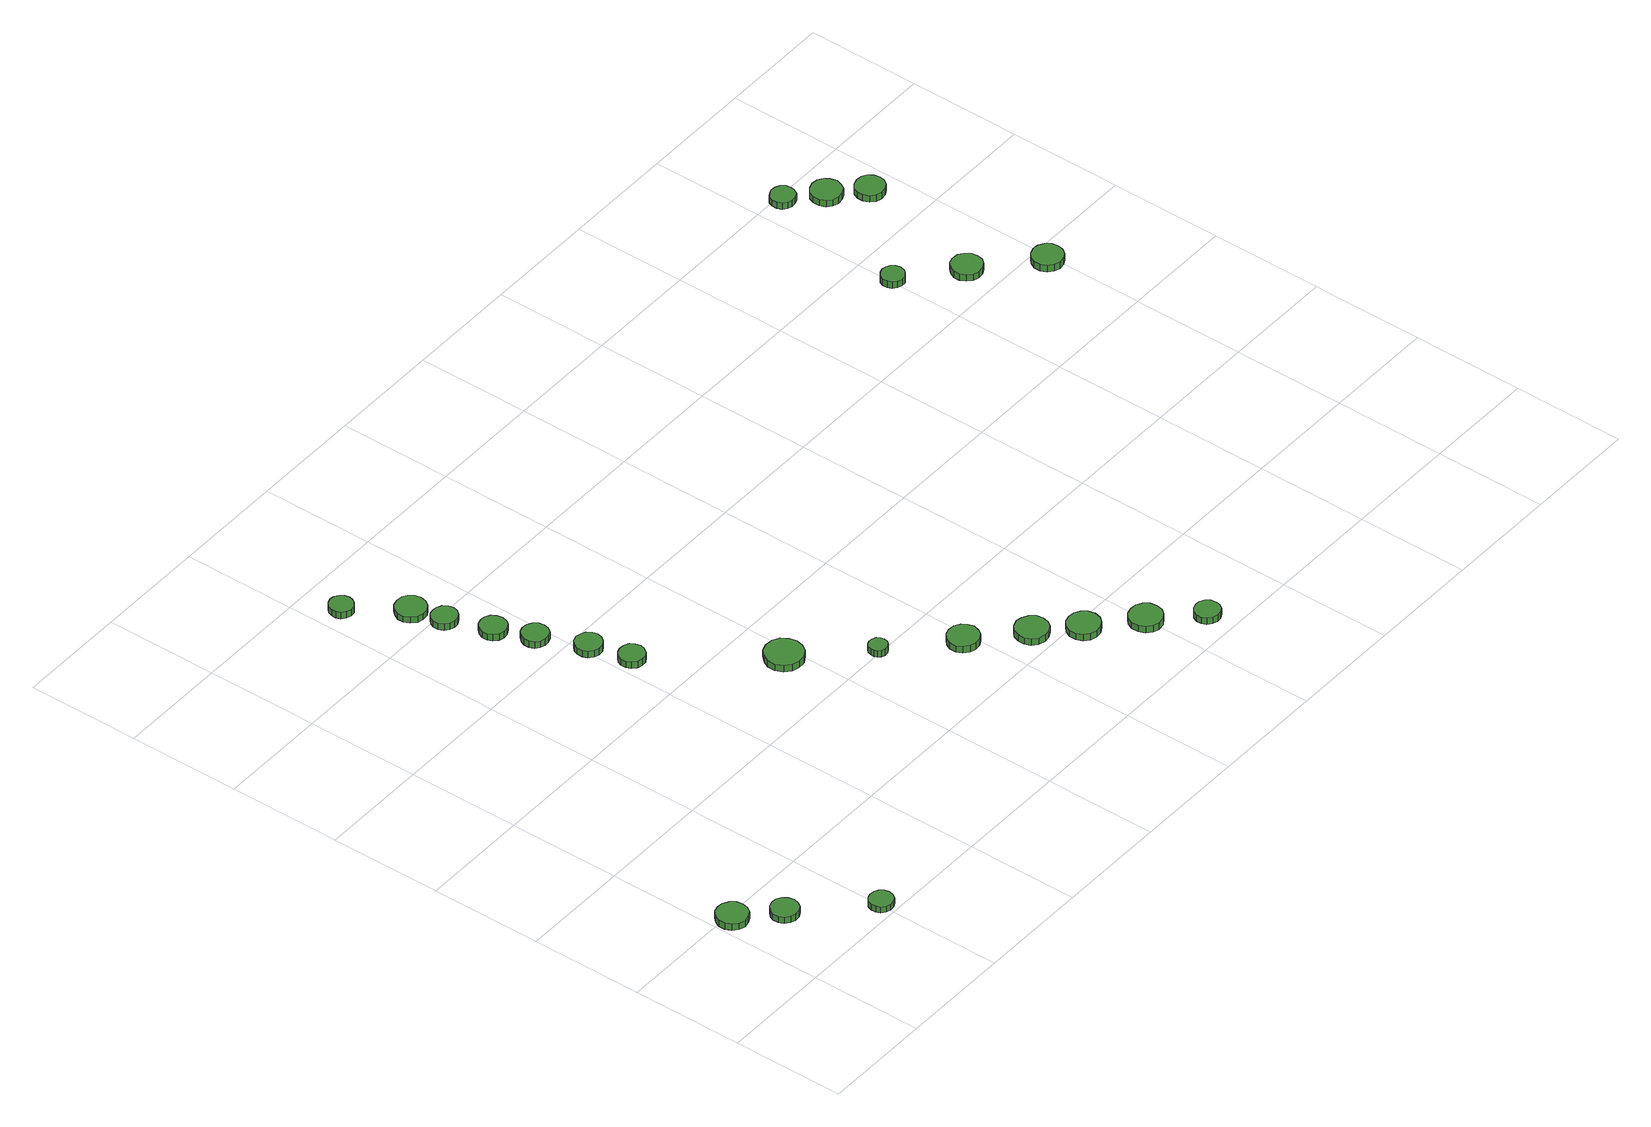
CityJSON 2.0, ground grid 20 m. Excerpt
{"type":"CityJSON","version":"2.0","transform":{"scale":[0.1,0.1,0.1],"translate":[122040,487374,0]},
"CityObjects":{
"tree1":{"type":"SolitaryVegetationObject","attributes":{"function":"something"},"geometry":[{"type":"MultiSurface","lod":"1","boundaries":[[[0,1,2,3,4,5,6,7,8,9,10,11,12,13,14]],[[15,16,17,18,19,20,21,22,23,24,25,26,27,28,29]],[[0,29,28,1]],[[1,28,27,2]],[[2,27,26,3]],[[3,26,25,4]],[[4,25,24,5]],[[5,24,23,6]],[[6,23,22,7]],[[7,22,21,8]],[[8,21,20,9]],[[9,20,19,10]],[[10,19,18,11]],[[11,18,17,12]],[[12,17,16,13]],[[13,16,15,14]],[[14,15,29,0]]]}]},
"tree2":{"type":"SolitaryVegetationObject","attributes":{"function":"something"},"geometry":[{"type":"MultiSurface","lod":"1","boundaries":[[[30,31,32,33,34,35,36,37,38,39,40,41,42,43,44]],[[45,46,47,48,49,50,51,52,53,54,55,56,57,58,59]],[[30,59,58,31]],[[31,58,57,32]],[[32,57,56,33]],[[33,56,55,34]],[[34,55,54,35]],[[35,54,53,36]],[[36,53,52,37]],[[37,52,51,38]],[[38,51,50,39]],[[39,50,49,40]],[[40,49,48,41]],[[41,48,47,42]],[[42,47,46,43]],[[43,46,45,44]],[[44,45,59,30]]]}]},
"tree3":{"type":"SolitaryVegetationObject","attributes":{"function":"something"},"geometry":[{"type":"MultiSurface","lod":"1","boundaries":[[[60,61,62,63,64,65,66,67,68,69,70,71,72,73,74]],[[75,76,77,78,79,80,81,82,83,84,85,86,87,88,89]],[[60,89,88,61]],[[61,88,87,62]],[[62,87,86,63]],[[63,86,85,64]],[[64,85,84,65]],[[65,84,83,66]],[[66,83,82,67]],[[67,82,81,68]],[[68,81,80,69]],[[69,80,79,70]],[[70,79,78,71]],[[71,78,77,72]],[[72,77,76,73]],[[73,76,75,74]],[[74,75,89,60]]]}]},
"tree4":{"type":"SolitaryVegetationObject","attributes":{"function":"something"},"geometry":[{"type":"MultiSurface","lod":"1","boundaries":[[[90,91,92,93,94,95,96,97,98,99,100,101,102,103,104]],[[105,106,107,108,109,110,111,112,113,114,115,116,117,118,119]],[[90,119,118,91]],[[91,118,117,92]],[[92,117,116,93]],[[93,116,115,94]],[[94,115,114,95]],[[95,114,113,96]],[[96,113,112,97]],[[97,112,111,98]],[[98,111,110,99]],[[99,110,109,100]],[[100,109,108,101]],[[101,108,107,102]],[[102,107,106,103]],[[103,106,105,104]],[[104,105,119,90]]]}]},
"tree5":{"type":"SolitaryVegetationObject","attributes":{"function":"something"},"geometry":[{"type":"MultiSurface","lod":"1","boundaries":[[[120,121,122,123,124,125,126,127,128,129,130,131,132,133,134]],[[135,136,137,138,139,140,141,142,143,144,145,146,147,148,149]],[[120,149,148,121]],[[121,148,147,122]],[[122,147,146,123]],[[123,146,145,124]],[[124,145,144,125]],[[125,144,143,126]],[[126,143,142,127]],[[127,142,141,128]],[[128,141,140,129]],[[129,140,139,130]],[[130,139,138,131]],[[131,138,137,132]],[[132,137,136,133]],[[133,136,135,134]],[[134,135,149,120]]]}]},
"tree6":{"type":"SolitaryVegetationObject","attributes":{"function":"something"},"geometry":[{"type":"MultiSurface","lod":"1","boundaries":[[[150,151,152,153,154,155,156,157,158,159,160,161,162,163,164]],[[165,166,167,168,169,170,171,172,173,174,175,176,177,178,179]],[[150,179,178,151]],[[151,178,177,152]],[[152,177,176,153]],[[153,176,175,154]],[[154,175,174,155]],[[155,174,173,156]],[[156,173,172,157]],[[157,172,171,158]],[[158,171,170,159]],[[159,170,169,160]],[[160,169,168,161]],[[161,168,167,162]],[[162,167,166,163]],[[163,166,165,164]],[[164,165,179,150]]]}]},
"tree7":{"type":"SolitaryVegetationObject","attributes":{"function":"something"},"geometry":[{"type":"MultiSurface","lod":"1","boundaries":[[[180,181,182,183,184,185,186,187,188,189,190,191,192,193,194]],[[195,196,197,198,199,200,201,202,203,204,205,206,207,208,209]],[[180,209,208,181]],[[181,208,207,182]],[[182,207,206,183]],[[183,206,205,184]],[[184,205,204,185]],[[185,204,203,186]],[[186,203,202,187]],[[187,202,201,188]],[[188,201,200,189]],[[189,200,199,190]],[[190,199,198,191]],[[191,198,197,192]],[[192,197,196,193]],[[193,196,195,194]],[[194,195,209,180]]]}]},
"tree8":{"type":"SolitaryVegetationObject","attributes":{"function":"something"},"geometry":[{"type":"MultiSurface","lod":"1","boundaries":[[[210,211,212,213,214,215,216,217,218,219,220,221,222,223,224]],[[225,226,227,228,229,230,231,232,233,234,235,236,237,238,239]],[[210,239,238,211]],[[211,238,237,212]],[[212,237,236,213]],[[213,236,235,214]],[[214,235,234,215]],[[215,234,233,216]],[[216,233,232,217]],[[217,232,231,218]],[[218,231,230,219]],[[219,230,229,220]],[[220,229,228,221]],[[221,228,227,222]],[[222,227,226,223]],[[223,226,225,224]],[[224,225,239,210]]]}]},
"tree9":{"type":"SolitaryVegetationObject","attributes":{"function":"something"},"geometry":[{"type":"MultiSurface","lod":"1","boundaries":[[[240,241,242,243,244,245,246,247,248,249,250,251,252,253,254]],[[255,256,257,258,259,260,261,262,263,264,265,266,267,268,269]],[[240,269,268,241]],[[241,268,267,242]],[[242,267,266,243]],[[243,266,265,244]],[[244,265,264,245]],[[245,264,263,246]],[[246,263,262,247]],[[247,262,261,248]],[[248,261,260,249]],[[249,260,259,250]],[[250,259,258,251]],[[251,258,257,252]],[[252,257,256,253]],[[253,256,255,254]],[[254,255,269,240]]]}]},
"tree10":{"type":"SolitaryVegetationObject","attributes":{"function":"something"},"geometry":[{"type":"MultiSurface","lod":"1","boundaries":[[[270,271,272,273,274,275,276,277,278,279,280,281,282,283,284]],[[285,286,287,288,289,290,291,292,293,294,295,296,297,298,299]],[[270,299,298,271]],[[271,298,297,272]],[[272,297,296,273]],[[273,296,295,274]],[[274,295,294,275]],[[275,294,293,276]],[[276,293,292,277]],[[277,292,291,278]],[[278,291,290,279]],[[279,290,289,280]],[[280,289,288,281]],[[281,288,287,282]],[[282,287,286,283]],[[283,286,285,284]],[[284,285,299,270]]]}]},
"tree11":{"type":"SolitaryVegetationObject","attributes":{"function":"something"},"geometry":[{"type":"MultiSurface","lod":"1","boundaries":[[[300,301,302,303,304,305,306,307,308,309,310,311,312,313,314]],[[315,316,317,318,319,320,321,322,323,324,325,326,327,328,329]],[[300,329,328,301]],[[301,328,327,302]],[[302,327,326,303]],[[303,326,325,304]],[[304,325,324,305]],[[305,324,323,306]],[[306,323,322,307]],[[307,322,321,308]],[[308,321,320,309]],[[309,320,319,310]],[[310,319,318,311]],[[311,318,317,312]],[[312,317,316,313]],[[313,316,315,314]],[[314,315,329,300]]]}]},
"tree12":{"type":"SolitaryVegetationObject","attributes":{"function":"something"},"geometry":[{"type":"MultiSurface","lod":"1","boundaries":[[[330,331,332,333,334,335,336,337,338,339,340,341,342,343,344]],[[345,346,347,348,349,350,351,352,353,354,355,356,357,358,359]],[[330,359,358,331]],[[331,358,357,332]],[[332,357,356,333]],[[333,356,355,334]],[[334,355,354,335]],[[335,354,353,336]],[[336,353,352,337]],[[337,352,351,338]],[[338,351,350,339]],[[339,350,349,340]],[[340,349,348,341]],[[341,348,347,342]],[[342,347,346,343]],[[343,346,345,344]],[[344,345,359,330]]]}]},
"tree13":{"type":"SolitaryVegetationObject","attributes":{"function":"something"},"geometry":[{"type":"MultiSurface","lod":"1","boundaries":[[[360,361,362,363,364,365,366,367,368,369,370,371,372,373,374]],[[375,376,377,378,379,380,381,382,383,384,385,386,387,388,389]],[[360,389,388,361]],[[361,388,387,362]],[[362,387,386,363]],[[363,386,385,364]],[[364,385,384,365]],[[365,384,383,366]],[[366,383,382,367]],[[367,382,381,368]],[[368,381,380,369]],[[369,380,379,370]],[[370,379,378,371]],[[371,378,377,372]],[[372,377,376,373]],[[373,376,375,374]],[[374,375,389,360]]]}]},
"tree14":{"type":"SolitaryVegetationObject","attributes":{"function":"something"},"geometry":[{"type":"MultiSurface","lod":"1","boundaries":[[[390,391,392,393,394,395,396,397,398,399,400,401,402,403,404]],[[405,406,407,408,409,410,411,412,413,414,415,416,417,418,419]],[[390,419,418,391]],[[391,418,417,392]],[[392,417,416,393]],[[393,416,415,394]],[[394,415,414,395]],[[395,414,413,396]],[[396,413,412,397]],[[397,412,411,398]],[[398,411,410,399]],[[399,410,409,400]],[[400,409,408,401]],[[401,408,407,402]],[[402,407,406,403]],[[403,406,405,404]],[[404,405,419,390]]]}]},
"tree15":{"type":"SolitaryVegetationObject","attributes":{"function":"something"},"geometry":[{"type":"MultiSurface","lod":"1","boundaries":[[[420,421,422,423,424,425,426,427,428,429,430,431,432,433,434]],[[435,436,437,438,439,440,441,442,443,444,445,446,447,448,449]],[[420,449,448,421]],[[421,448,447,422]],[[422,447,446,423]],[[423,446,445,424]],[[424,445,444,425]],[[425,444,443,426]],[[426,443,442,427]],[[427,442,441,428]],[[428,441,440,429]],[[429,440,439,430]],[[430,439,438,431]],[[431,438,437,432]],[[432,437,436,433]],[[433,436,435,434]],[[434,435,449,420]]]}]},
"tree16":{"type":"SolitaryVegetationObject","attributes":{"function":"something"},"geometry":[{"type":"MultiSurface","lod":"1","boundaries":[[[450,451,452,453,454,455,456,457,458,459,460,461,462,463,464]],[[465,466,467,468,469,470,471,472,473,474,475,476,477,478,479]],[[450,479,478,451]],[[451,478,477,452]],[[452,477,476,453]],[[453,476,475,454]],[[454,475,474,455]],[[455,474,473,456]],[[456,473,472,457]],[[457,472,471,458]],[[458,471,470,459]],[[459,470,469,460]],[[460,469,468,461]],[[461,468,467,462]],[[462,467,466,463]],[[463,466,465,464]],[[464,465,479,450]]]}]},
"tree17":{"type":"SolitaryVegetationObject","attributes":{"function":"something"},"geometry":[{"type":"MultiSurface","lod":"1","boundaries":[[[480,481,482,483,484,485,486,487,488,489,490,491,492,493,494]],[[495,496,497,498,499,500,501,502,503,504,505,506,507,508,509]],[[480,509,508,481]],[[481,508,507,482]],[[482,507,506,483]],[[483,506,505,484]],[[484,505,504,485]],[[485,504,503,486]],[[486,503,502,487]],[[487,502,501,488]],[[488,501,500,489]],[[489,500,499,490]],[[490,499,498,491]],[[491,498,497,492]],[[492,497,496,493]],[[493,496,495,494]],[[494,495,509,480]]]}]},
"tree18":{"type":"SolitaryVegetationObject","attributes":{"function":"something"},"geometry":[{"type":"MultiSurface","lod":"1","boundaries":[[[510,511,512,513,514,515,516,517,518,519,520,521,522,523,524]],[[525,526,527,528,529,530,531,532,533,534,535,536,537,538,539]],[[510,539,538,511]],[[511,538,537,512]],[[512,537,536,513]],[[513,536,535,514]],[[514,535,534,515]],[[515,534,533,516]],[[516,533,532,517]],[[517,532,531,518]],[[518,531,530,519]],[[519,530,529,520]],[[520,529,528,521]],[[521,528,527,522]],[[522,527,526,523]],[[523,526,525,524]],[[524,525,539,510]]]}]},
"tree19":{"type":"SolitaryVegetationObject","attributes":{"function":"something"},"geometry":[{"type":"MultiSurface","lod":"1","boundaries":[[[540,541,542,543,544,545,546,547,548,549,550,551,552,553,554]],[[555,556,557,558,559,560,561,562,563,564,565,566,567,568,569]],[[540,569,568,541]],[[541,568,567,542]],[[542,567,566,543]],[[543,566,565,544]],[[544,565,564,545]],[[545,564,563,546]],[[546,563,562,547]],[[547,562,561,548]],[[548,561,560,549]],[[549,560,559,550]],[[550,559,558,551]],[[551,558,557,552]],[[552,557,556,553]],[[553,556,555,554]],[[554,555,569,540]]]}]},
"tree20":{"type":"SolitaryVegetationObject","attributes":{"function":"something"},"geometry":[{"type":"MultiSurface","lod":"1","boundaries":[[[570,571,572,573,574,575,576,577,578,579,580,581,582,583,584]],[[585,586,587,588,589,590,591,592,593,594,595,596,597,598,599]],[[570,599,598,571]],[[571,598,597,572]],[[572,597,596,573]],[[573,596,595,574]],[[574,595,594,575]],[[575,594,593,576]],[[576,593,592,577]],[[577,592,591,578]],[[578,591,590,579]],[[579,590,589,580]],[[580,589,588,581]],[[581,588,587,582]],[[582,587,586,583]],[[583,586,585,584]],[[584,585,599,570]]]}]},
"tree21":{"type":"SolitaryVegetationObject","attributes":{"function":"something"},"geometry":[{"type":"MultiSurface","lod":"1","boundaries":[[[600,601,602,603,604,605,606,607,608,609,610,611,612,613,614]],[[615,616,617,618,619,620,621,622,623,624,625,626,627,628,629]],[[600,629,628,601]],[[601,628,627,602]],[[602,627,626,603]],[[603,626,625,604]],[[604,625,624,605]],[[605,624,623,606]],[[606,623,622,607]],[[607,622,621,608]],[[608,621,620,609]],[[609,620,619,610]],[[610,619,618,611]],[[611,618,617,612]],[[612,617,616,613]],[[613,616,615,614]],[[614,615,629,600]]]}]},
"tree22":{"type":"SolitaryVegetationObject","attributes":{"function":"something"},"geometry":[{"type":"MultiSurface","lod":"1","boundaries":[[[630,631,632,633,634,635,636,637,638,639,640,641,642,643,644]],[[645,646,647,648,649,650,651,652,653,654,655,656,657,658,659]],[[630,659,658,631]],[[631,658,657,632]],[[632,657,656,633]],[[633,656,655,634]],[[634,655,654,635]],[[635,654,653,636]],[[636,653,652,637]],[[637,652,651,638]],[[638,651,650,639]],[[639,650,649,640]],[[640,649,648,641]],[[641,648,647,642]],[[642,647,646,643]],[[643,646,645,644]],[[644,645,659,630]]]}]},
"tree23":{"type":"SolitaryVegetationObject","attributes":{"function":"something"},"geometry":[{"type":"MultiSurface","lod":"1","boundaries":[[[660,661,662,663,664,665,666,667,668,669,670,671,672,673,674]],[[675,676,677,678,679,680,681,682,683,684,685,686,687,688,689]],[[660,689,688,661]],[[661,688,687,662]],[[662,687,686,663]],[[663,686,685,664]],[[664,685,684,665]],[[665,684,683,666]],[[666,683,682,667]],[[667,682,681,668]],[[668,681,680,669]],[[669,680,679,670]],[[670,679,678,671]],[[671,678,677,672]],[[672,677,676,673]],[[673,676,675,674]],[[674,675,689,660]]]}]}
},
"vertices":[
[55,187,19],[53,198,19],[46,207,19],[36,213,19],[25,214,19],[14,211,19],[6,203,19],[1,193,19],[1,181,19],[6,171,19],[14,163,19],[25,159,19],[36,161,19],[46,166,19],[53,176,19],[53,176,6],[46,166,6],[36,161,6],[25,159,6],[14,163,6],[6,171,6],[1,181,6],[1,193,6],[6,203,6],[14,211,6],[25,214,6],[36,213,6],[46,207,6],[53,198,6],[55,187,6],
[116,132,16],[113,142,16],[108,150,16],[99,155,16],[89,156,16],[80,153,16],[72,146,16],[68,137,16],[68,127,16],[72,118,16],[80,111,16],[89,108,16],[99,109,16],[108,114,16],[113,122,16],[113,122,3],[108,114,3],[99,109,3],[89,108,3],[80,111,3],[72,118,3],[68,127,3],[68,137,3],[72,146,3],[80,153,3],[89,156,3],[99,155,3],[108,150,3],[113,142,3],[116,132,3],
[224,27,14],[222,35,14],[217,42,14],[210,46,14],[201,47,14],[193,45,14],[186,39,14],[183,31,14],[183,22,14],[186,14,14],[193,9,14],[201,6,14],[210,7,14],[217,11,14],[222,18,14],[222,18,2],[217,11,2],[210,7,2],[201,6,2],[193,9,2],[186,14,2],[183,22,2],[183,31,2],[186,39,2],[193,45,2],[201,47,2],[210,46,2],[217,42,2],[222,35,2],[224,27,2],
[264,1130,17],[262,1138,17],[257,1145,17],[250,1150,17],[241,1151,17],[233,1148,17],[226,1142,17],[223,1134,17],[223,1126,17],[226,1118,17],[233,1112,17],[241,1109,17],[250,1110,17],[257,1115,17],[262,1122,17],[262,1122,4],[257,1115,4],[250,1110,4],[241,1109,4],[233,1112,4],[226,1118,4],[223,1126,4],[223,1134,4],[226,1142,4],[233,1148,4],[241,1151,4],[250,1150,4],[257,1145,4],[262,1138,4],[264,1130,4],
[346,987,15],[344,996,15],[338,1004,15],[330,1008,15],[321,1009,15],[312,1007,15],[305,1000,15],[301,992,15],[301,982,15],[305,974,15],[312,968,15],[321,965,15],[330,966,15],[338,970,15],[344,978,15],[344,978,2],[338,970,2],[330,966,2],[321,965,2],[312,968,2],[305,974,2],[301,982,2],[301,992,2],[305,1000,2],[312,1007,2],[321,1009,2],[330,1008,2],[338,1004,2],[344,996,2],[346,987,2],
[334,1042,15],[332,1053,15],[325,1062,15],[316,1067,15],[305,1068,15],[294,1065,15],[286,1057,15],[281,1047,15],[281,1036,15],[286,1026,15],[294,1018,15],[305,1015,15],[316,1016,15],[325,1022,15],[332,1031,15],[332,1031,3],[325,1022,3],[316,1016,3],[305,1015,3],[294,1018,3],[286,1026,3],[281,1036,3],[281,1047,3],[286,1057,3],[294,1065,3],[305,1068,3],[316,1067,3],[325,1062,3],[332,1053,3],[334,1042,3],
[375,912,14],[373,922,14],[368,930,14],[359,935,14],[350,936,14],[340,933,14],[333,926,14],[329,917,14],[329,907,14],[333,899,14],[340,892,14],[350,889,14],[359,890,14],[368,895,14],[373,903,14],[373,903,1],[368,895,1],[359,890,1],[350,889,1],[340,892,1],[333,899,1],[329,907,1],[329,917,1],[333,926,1],[340,933,1],[350,936,1],[359,935,1],[368,930,1],[373,922,1],[375,912,1],
[400,849,15],[398,858,15],[392,866,15],[384,871,15],[374,872,15],[365,869,15],[358,862,15],[354,854,15],[354,844,15],[358,835,15],[365,829,15],[374,826,15],[384,827,15],[392,831,15],[398,839,15],[398,839,2],[392,831,2],[384,827,2],[374,826,2],[365,829,2],[358,835,2],[354,844,2],[354,854,2],[358,862,2],[365,869,2],[374,872,2],[384,871,2],[392,866,2],[398,858,2],[400,849,2],
[449,695,20],[447,704,20],[441,712,20],[433,716,20],[424,717,20],[415,714,20],[408,708,20],[404,700,20],[404,690,20],[408,682,20],[415,675,20],[424,673,20],[433,673,20],[441,678,20],[447,686,20],[447,686,7],[441,678,7],[433,673,7],[424,673,7],[415,675,7],[408,682,7],[404,690,7],[404,700,7],[408,708,7],[415,714,7],[424,717,7],[433,716,7],[441,712,7],[447,704,7],[449,695,7],
[432,767,17],[430,777,17],[424,785,17],[416,789,17],[406,791,17],[397,788,17],[389,781,17],[386,772,17],[386,762,17],[389,754,17],[397,747,17],[406,744,17],[416,745,17],[424,750,17],[430,758,17],[430,758,4],[424,750,4],[416,745,4],[406,744,4],[397,747,4],[389,754,4],[386,762,4],[386,772,4],[389,781,4],[397,788,4],[406,791,4],[416,789,4],[424,785,4],[430,777,4],[432,767,4],
[607,507,21],[604,520,21],[596,532,21],[584,539,21],[570,540,21],[557,536,21],[547,526,21],[541,514,21],[541,500,21],[547,487,21],[557,478,21],[570,474,21],[584,475,21],[596,482,21],[604,493,21],[604,493,8],[596,482,8],[584,475,8],[570,474,8],[557,478,8],[547,487,8],[541,500,8],[541,514,8],[547,526,8],[557,536,8],[570,540,8],[584,539,8],[596,532,8],[604,520,8],[607,507,8],
[699,405,16],[698,411,16],[694,417,16],[688,420,16],[681,421,16],[675,419,16],[670,414,16],[668,408,16],[668,402,16],[670,396,16],[675,391,16],[681,389,16],[688,390,16],[694,393,16],[698,398,16],[698,398,3],[694,393,3],[688,390,3],[681,389,3],[675,391,3],[670,396,3],[668,402,3],[668,408,3],[670,414,3],[675,419,3],[681,421,3],[688,420,3],[694,417,3],[698,411,3],[699,405,3],
[811,313,15],[808,324,15],[802,333,15],[792,339,15],[780,340,15],[770,337,15],[761,329,15],[756,319,15],[756,307,15],[761,297,15],[770,289,15],[780,286,15],[792,287,15],[802,293,15],[808,302,15],[808,302,2],[802,293,2],[792,287,2],[780,286,2],[770,289,2],[761,297,2],[756,307,2],[756,319,2],[761,329,2],[770,337,2],[780,340,2],[792,339,2],[802,333,2],[808,324,2],[811,313,2],
[893,240,15],[891,252,15],[884,261,15],[873,267,15],[862,269,15],[850,265,15],[841,257,15],[837,246,15],[837,234,15],[841,223,15],[850,215,15],[862,212,15],[873,213,15],[884,219,15],[891,229,15],[891,229,2],[884,219,2],[873,213,2],[862,212,2],[850,215,2],[841,223,2],[837,234,2],[837,246,2],[841,257,2],[850,265,2],[862,269,2],[873,267,2],[884,261,2],[891,252,2],[893,240,2],
[953,183,14],[950,195,14],[943,204,14],[933,210,14],[921,211,14],[910,208,14],[901,200,14],[896,189,14],[896,177,14],[901,166,14],[910,158,14],[921,155,14],[933,156,14],[943,162,14],[950,171,14],[950,171,1],[943,162,1],[933,156,1],[921,155,1],[910,158,1],[901,166,1],[896,177,1],[896,189,1],[901,200,1],[910,208,1],[921,211,1],[933,210,1],[943,204,1],[950,195,1],[953,183,1],
[1026,117,15],[1024,129,15],[1017,138,15],[1007,144,15],[995,145,15],[984,142,15],[975,134,15],[970,123,15],[970,111,15],[975,100,15],[984,92,15],[995,88,15],[1007,90,15],[1017,96,15],[1024,105,15],[1024,105,2],[1017,96,2],[1007,90,2],[995,88,2],[984,92,2],[975,100,2],[970,111,2],[970,123,2],[975,134,2],[984,142,2],[995,145,2],[1007,144,2],[1017,138,2],[1024,129,2],[1026,117,2],
[1091,50,14],[1089,59,14],[1084,66,14],[1076,71,14],[1067,72,14],[1058,69,14],[1051,63,14],[1047,54,14],[1047,45,14],[1051,37,14],[1058,31,14],[1067,28,14],[1076,29,14],[1084,33,14],[1089,41,14],[1089,41,1],[1084,33,1],[1076,29,1],[1067,28,1],[1058,31,1],[1051,37,1],[1047,45,1],[1047,54,1],[1051,63,1],[1058,69,1],[1067,72,1],[1076,71,1],[1084,66,1],[1089,59,1],[1091,50,1],
[1417,929,24],[1415,937,24],[1410,944,24],[1403,948,24],[1395,949,24],[1387,946,24],[1380,941,24],[1377,933,24],[1377,925,24],[1380,917,24],[1387,911,24],[1395,909,24],[1403,909,24],[1410,914,24],[1415,920,24],[1415,920,11],[1410,914,11],[1403,909,11],[1395,909,11],[1387,911,11],[1380,917,11],[1377,925,11],[1377,933,11],[1380,941,11],[1387,946,11],[1395,949,11],[1403,948,11],[1410,944,11],[1415,937,11],[1417,929,11],
[1513,851,24],[1511,862,24],[1504,871,24],[1495,877,24],[1483,878,24],[1473,875,24],[1465,867,24],[1460,857,24],[1460,846,24],[1465,836,24],[1473,828,24],[1483,825,24],[1495,826,24],[1504,831,24],[1511,840,24],[1511,840,11],[1504,831,11],[1495,826,11],[1483,825,11],[1473,828,11],[1465,836,11],[1460,846,11],[1460,857,11],[1465,867,11],[1473,875,11],[1483,878,11],[1495,877,11],[1504,871,11],[1511,862,11],[1513,851,11],
[1463,1182,25],[1461,1191,25],[1456,1198,25],[1448,1202,25],[1439,1203,25],[1431,1200,25],[1424,1195,25],[1421,1187,25],[1421,1178,25],[1424,1170,25],[1431,1164,25],[1439,1161,25],[1448,1162,25],[1456,1166,25],[1461,1174,25],[1461,1174,12],[1456,1166,12],[1448,1162,12],[1439,1161,12],[1431,1164,12],[1424,1170,12],[1421,1178,12],[1421,1187,12],[1424,1195,12],[1431,1200,12],[1439,1203,12],[1448,1202,12],[1456,1198,12],[1461,1191,12],[1463,1182,12],
[1609,765,24],[1607,776,24],[1600,785,24],[1591,791,24],[1580,792,24],[1569,788,24],[1561,781,24],[1556,771,24],[1556,759,24],[1561,749,24],[1569,742,24],[1580,738,24],[1591,740,24],[1600,745,24],[1607,754,24],[1607,754,11],[1600,745,11],[1591,740,11],[1580,738,11],[1569,742,11],[1561,749,11],[1556,759,11],[1556,771,11],[1561,781,11],[1569,788,11],[1580,792,11],[1591,791,11],[1600,785,11],[1607,776,11],[1609,765,11],
[1520,1135,25],[1517,1146,25],[1511,1155,25],[1501,1161,25],[1490,1162,25],[1479,1158,25],[1471,1151,25],[1467,1141,25],[1467,1129,25],[1471,1119,25],[1479,1112,25],[1490,1108,25],[1501,1110,25],[1511,1115,25],[1517,1124,25],[1517,1124,12],[1511,1115,12],[1501,1110,12],[1490,1108,12],[1479,1112,12],[1471,1119,12],[1467,1129,12],[1467,1141,12],[1471,1151,12],[1479,1158,12],[1490,1162,12],[1501,1161,12],[1511,1155,12],[1517,1146,12],[1520,1135,12],
[1568,1087,25],[1566,1097,25],[1560,1106,25],[1551,1111,25],[1540,1112,25],[1530,1109,25],[1522,1102,25],[1518,1092,25],[1518,1082,25],[1522,1072,25],[1530,1065,25],[1540,1062,25],[1551,1063,25],[1560,1068,25],[1566,1077,25],[1566,1077,12],[1560,1068,12],[1551,1063,12],[1540,1062,12],[1530,1065,12],[1522,1072,12],[1518,1082,12],[1518,1092,12],[1522,1102,12],[1530,1109,12],[1540,1112,12],[1551,1111,12],[1560,1106,12],[1566,1097,12],[1568,1087,12]
]}
